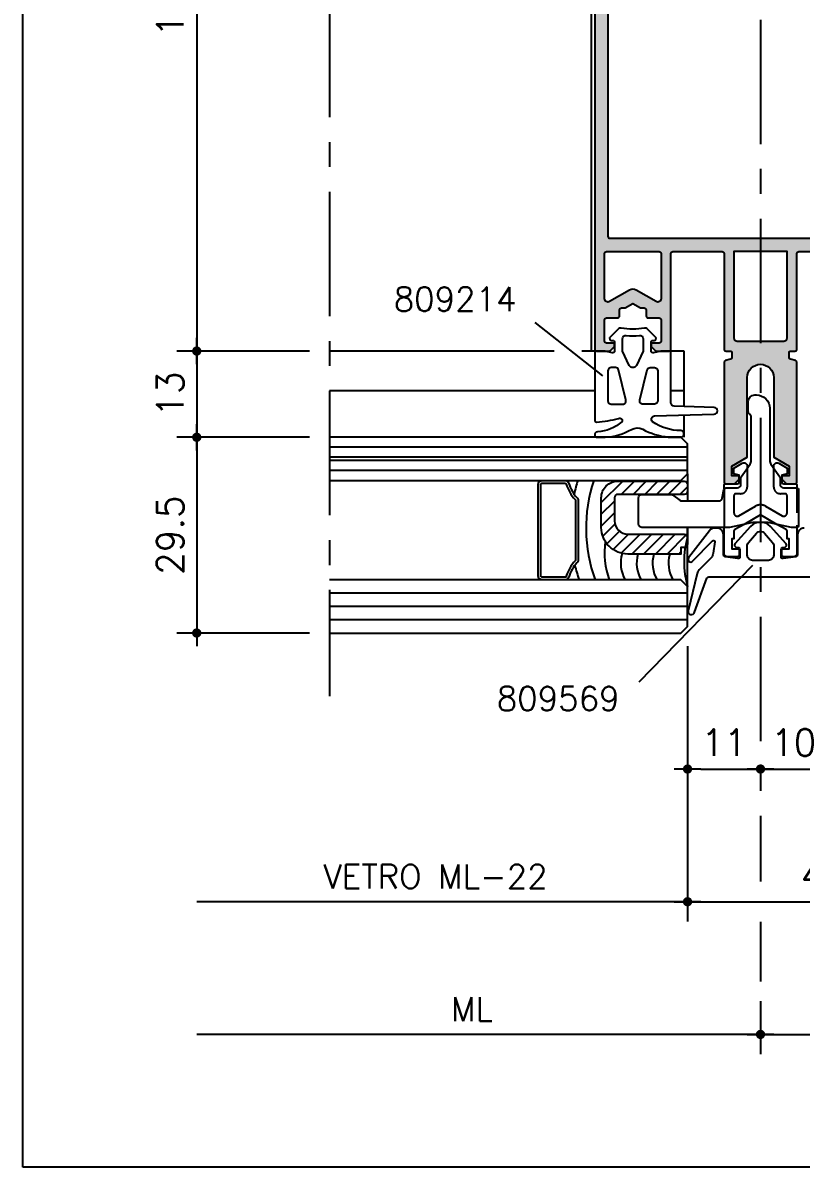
# Model space of a CAD drawing. Extents: x 0 to 1130, y -960 to 577.
# Drawn here: x 460 to 518.7, y -320 to -233.8 of the extents above; entities that cross this region are included whole.
import ezdxf

# ---------------------------------------------------------------- set-up
doc = ezdxf.new("R2010")
doc.units = 0
doc.header["$LTSCALE"] = 7.5
doc.header["$MEASUREMENT"] = 0
doc.linetypes.add('CENTER', pattern=[2, 1.25, -0.25, 0.25, -0.25])
doc.linetypes.add('HIDDEN', pattern=[0.375, 0.25, -0.125])
doc.layers.get('0').update_dxf_attribs({"linetype": 'CONTINUOUS'})
doc.layers.get('DEFPOINTS').update_dxf_attribs({"linetype": 'CONTINUOUS'})
for name, color, linetype in [('ACCESSORI', 200, 'CONTINUOUS'), ('ASSI', 1, 'CENTER'), ('FILL', 8, 'CONTINUOUS'), ('FINE', 7, 'CONTINUOUS'), ('GOMMA', 3, 'CONTINUOUS'), ('GROSSA', 4, 'CONTINUOUS'), ('MARCHIO', 7, 'CONTINUOUS'), ('NASC', 7, 'HIDDEN'), ('QUOTE', 254, 'CONTINUOUS'), ('TESTO', 2, 'CONTINUOUS'), ('TRATTEGGI', 140, 'CONTINUOUS'), ('VETRO', 6, 'CONTINUOUS')]:
    doc.layers.add(name, color=color, linetype=linetype)
doc.styles.get("Standard").update_dxf_attribs({"font": 'romans.shx'})
doc.dimstyles.new('SCALA_1-2$0', dxfattribs={"dimtxt": 2, "dimasz": 1, "dimexe": 1.5, "dimexo": 1.5, "dimgap": 1, "dimtad": 3, "dimlfac": 2, "dimdsep": 46, "dimtxsty": 'Standard', "dimblk1": 'PUNTO', "dimblk2": 'PUNTO', "dimsah": 1, "dimcen": 0, "dimclrt": 2, "dimaunit": 1, "dimadec": 0, "dimazin": 0, "dimtfac": 0.7, "dimtmove": 0, "dimatfit": 3, "dimldrblk": 'PUNTO', "dimfxl": 1, "dimtolj": 2, "dimarcsym": 0})

# ---------------------------------------------------------------- blocks, each defined once
blk = doc.blocks.new('PUNTO')
blk.add_line((-1, 0), (1, 0))
at = {"const_width": 0.35}
blk.add_lwpolyline([(-0.175, 0, 1), (0.175, 0, 1)], format="xyb", close=True, dxfattribs=at)
blk = doc.blocks.new('*D142')
at = {"layer": 'DEFPOINTS', "color": 0, "transparency": 16777216}
for p in [(510.108, -279.25), (515.608, -290), (515.608, -290)]:
    blk.add_point(p, dxfattribs=at)
at = {"layer": 'QUOTE', "color": 0, "lineweight": -2, "transparency": 16777216}
for p, q in [((510.108, -280.75), (510.108, -291.5)), ((511.108, -290), (514.608, -290))]:
    blk.add_line(p, q, dxfattribs=at)
at = {"layer": 'QUOTE', "color": 0, "lineweight": -2, "transparency": 16777216, "rotation": 180}
blk.add_blockref('PUNTO', (510.108, -290), dxfattribs=at)
at = {"layer": 'QUOTE', "color": 0, "lineweight": -2, "transparency": 16777216}
blk.add_blockref('PUNTO', (515.608, -290), dxfattribs=at)
at = {"layer": 'QUOTE', "color": 2, "transparency": 16777216, "insert": (512.858, -288), "char_height": 2, "attachment_point": 5}
blk.add_mtext('\\A2;11', dxfattribs=at)
blk = doc.blocks.new('*D143')
at = {"layer": 'DEFPOINTS', "color": 0, "transparency": 16777216}
for p in [(510.108, -279.25), (473.108, -281), (473.108, -300)]:
    blk.add_point(p, dxfattribs=at)
at = {"layer": 'QUOTE', "color": 0, "lineweight": -2, "transparency": 16777216}
for p, q in [((510.108, -280.75), (510.108, -301.5)), ((509.108, -300), (473.108, -300))]:
    blk.add_line(p, q, dxfattribs=at)
blk.add_blockref('PUNTO', (510.108, -300), dxfattribs=at)
at = {"layer": 'QUOTE', "color": 2, "transparency": 16777216, "insert": (491.108, -298.1), "char_height": 1.8, "attachment_point": 5}
blk.add_mtext('\\A2;VETRO ML-22', dxfattribs=at)
blk = doc.blocks.new('_None')
blk = doc.blocks.new('*D144')
at = {"layer": 'DEFPOINTS', "color": 0, "transparency": 16777216}
for p in [(473.108, -281), (515.608, -306.004), (473.108, -310)]:
    blk.add_point(p, dxfattribs=at)
at = {"layer": 'QUOTE', "color": 0, "lineweight": -2, "transparency": 16777216}
for p, q in [((515.608, -307.504), (515.608, -311.5)), ((514.608, -310), (473.108, -310))]:
    blk.add_line(p, q, dxfattribs=at)
blk.add_blockref('PUNTO', (515.608, -310), dxfattribs=at)
at = {"layer": 'QUOTE', "color": 2, "transparency": 16777216, "insert": (493.858, -308.1), "char_height": 1.8, "attachment_point": 5}
blk.add_mtext('\\A2;ML', dxfattribs=at)
blk = doc.blocks.new('*D145')
at = {"layer": 'DEFPOINTS', "color": 0, "transparency": 16777216}
for p in [(483.108, -206), (473.108, -258.5), (483.108, -258.5)]:
    blk.add_point(p, dxfattribs=at)
at = {"layer": 'QUOTE', "color": 0, "lineweight": -2, "transparency": 16777216}
for p, q in [((481.608, -206), (471.608, -206)), ((473.108, -207), (473.108, -257.5)), ((481.608, -258.5), (471.608, -258.5))]:
    blk.add_line(p, q, dxfattribs=at)
for p, rotation in [((473.108, -206), 90), ((473.108, -258.5), 270)]:
    blk.add_blockref('PUNTO', p, dxfattribs=dict(at, rotation=rotation))
at = {"layer": 'QUOTE', "color": 2, "transparency": 16777216, "insert": (471.108, -232.25), "char_height": 2, "attachment_point": 5, "rotation": 90}
blk.add_mtext('\\A2;105', dxfattribs=at)
blk = doc.blocks.new('*D146')
at = {"layer": 'DEFPOINTS', "color": 0, "transparency": 16777216}
for p in [(483.108, -258.5), (473.108, -265), (483.108, -265)]:
    blk.add_point(p, dxfattribs=at)
at = {"layer": 'QUOTE', "color": 0, "lineweight": -2, "transparency": 16777216}
for p, q in [((481.608, -258.5), (471.608, -258.5)), ((473.108, -259.5), (473.108, -264)), ((481.608, -265), (471.608, -265))]:
    blk.add_line(p, q, dxfattribs=at)
for p, rotation in [((473.108, -258.5), 90), ((473.108, -265), 270)]:
    blk.add_blockref('PUNTO', p, dxfattribs=dict(at, rotation=rotation))
at = {"layer": 'QUOTE', "color": 2, "transparency": 16777216, "insert": (471.108, -261.75), "char_height": 2, "attachment_point": 5, "rotation": 90}
blk.add_mtext('\\A2;13', dxfattribs=at)
blk = doc.blocks.new('*D147')
at = {"layer": 'DEFPOINTS', "color": 0, "transparency": 16777216}
for p in [(483.108, -265), (473.108, -279.75), (483.108, -279.75)]:
    blk.add_point(p, dxfattribs=at)
at = {"layer": 'QUOTE', "color": 0, "lineweight": -2, "transparency": 16777216}
for p, q in [((481.608, -265), (471.608, -265)), ((473.108, -266), (473.108, -278.75)), ((481.608, -279.75), (471.608, -279.75))]:
    blk.add_line(p, q, dxfattribs=at)
for p, rotation in [((473.108, -265), 90), ((473.108, -279.75), 270)]:
    blk.add_blockref('PUNTO', p, dxfattribs=dict(at, rotation=rotation))
at = {"layer": 'QUOTE', "color": 2, "transparency": 16777216, "insert": (471.108, -272.375), "char_height": 2, "attachment_point": 5, "rotation": 90}
blk.add_mtext('\\A2;29.5', dxfattribs=at)
blk = doc.blocks.new('*D111')
at = {"layer": 'DEFPOINTS', "color": 0, "transparency": 16777216}
for p in [(530.6, -279.6), (510.108, -280.305), (530.6, -300)]:
    blk.add_point(p, dxfattribs=at)
at = {"layer": 'QUOTE', "color": 0, "lineweight": -2, "transparency": 16777216}
for p, q in [((530.6, -281.1), (530.6, -301.5)), ((510.108, -281.805), (510.108, -301.5)), ((511.108, -300), (529.6, -300))]:
    blk.add_line(p, q, dxfattribs=at)
at = {"layer": 'QUOTE', "color": 0, "lineweight": -2, "transparency": 16777216, "rotation": 180}
blk.add_blockref('PUNTO', (510.108, -300), dxfattribs=at)
at = {"layer": 'QUOTE', "color": 0, "lineweight": -2, "transparency": 16777216}
blk.add_blockref('PUNTO', (530.6, -300), dxfattribs=at)
at = {"layer": 'QUOTE', "color": 2, "transparency": 16777216, "insert": (520.354, -298), "char_height": 2, "attachment_point": 5}
blk.add_mtext('\\A2;41', dxfattribs=at)
blk = doc.blocks.new('*D112')
at = {"layer": 'DEFPOINTS', "color": 0, "transparency": 16777216}
for p in [(520.608, -279.75), (515.608, -290), (520.608, -290)]:
    blk.add_point(p, dxfattribs=at)
at = {"layer": 'QUOTE', "color": 0, "lineweight": -2, "transparency": 16777216}
for p, q in [((520.608, -281.25), (520.608, -291.5)), ((516.608, -290), (519.608, -290))]:
    blk.add_line(p, q, dxfattribs=at)
at = {"layer": 'QUOTE', "color": 0, "lineweight": -2, "transparency": 16777216, "rotation": 180}
blk.add_blockref('PUNTO', (515.608, -290), dxfattribs=at)
at = {"layer": 'QUOTE', "color": 0, "lineweight": -2, "transparency": 16777216}
blk.add_blockref('PUNTO', (520.608, -290), dxfattribs=at)
at = {"layer": 'QUOTE', "color": 2, "transparency": 16777216, "insert": (518.108, -288), "char_height": 2, "attachment_point": 5}
blk.add_mtext('\\A2;10', dxfattribs=at)
blk = doc.blocks.new('*D123')
at = {"layer": 'DEFPOINTS', "color": 0, "transparency": 16777216}
for p in [(624.102, -282.25), (515.608, -306.004), (624.102, -310)]:
    blk.add_point(p, dxfattribs=at)
at = {"layer": 'QUOTE', "color": 0, "lineweight": -2, "transparency": 16777216}
for p, q in [((515.608, -307.504), (515.608, -311.5)), ((516.608, -310), (624.102, -310))]:
    blk.add_line(p, q, dxfattribs=at)
at = {"layer": 'QUOTE', "color": 0, "lineweight": -2, "transparency": 16777216, "rotation": 180}
blk.add_blockref('PUNTO', (515.608, -310), dxfattribs=at)
at = {"layer": 'QUOTE', "color": 2, "transparency": 16777216, "insert": (572.609, -308.1), "char_height": 1.8, "attachment_point": 5}
blk.add_mtext('\\A2;ML', dxfattribs=at)

msp = doc.modelspace()

# ---------------------------------------------------------------- hatches: boundary and pattern name
at = {"layer": 'FILL'}
h = msp.add_hatch(color=256, dxfattribs=at)
edge = h.paths.add_edge_path(flags=16)
edge.add_arc((504.258, -207.95), 0.15, 90, 180)
edge.add_line((504.108, -207.95), (504.108, -249.85))
edge.add_arc((504.258, -249.85), 0.15, 180, 270)
edge.add_line((504.258, -250), (526.958, -250))
edge.add_arc((526.958, -249.85), 0.15, 270, 360)
edge.add_line((527.108, -249.85), (527.108, -207.95))
edge.add_arc((526.958, -207.95), 0.15, 360, 450)
edge.add_line((526.958, -207.8), (504.258, -207.8))
edge = h.paths.add_edge_path()
edge.add_line((507.958, -257.9), (507.508, -257.9))
edge.add_arc((507.508, -258.05), 0.15, 90, 180)
edge.add_line((507.358, -258.05), (507.358, -258.0879))
edge.add_arc((507.508, -258.0879), 0.15, 180, 225)
edge.add_line((507.4019, -258.1939), (507.664, -258.4561))
edge.add_arc((507.7701, -258.35), 0.15, 225, 270)
edge.add_line((507.7701, -258.5), (508.708, -258.5))
edge.add_arc((508.708, -258.35), 0.15, 270, 360)
edge.add_line((508.858, -258.35), (508.858, -251.15))
edge.add_arc((509.008, -251.15), 0.15, 90, 180, ccw=False)
edge.add_line((509.008, -251), (512.708, -251))
edge.add_arc((512.708, -251.15), 0.15, 0, 90, ccw=False)
edge.add_line((512.858, -251.15), (512.858, -258.35))
edge.add_arc((513.008, -258.35), 0.15, 180, 270)
edge.add_line((513.008, -258.5), (513.308, -258.5))
edge.add_arc((513.308, -258.65), 0.15, 0, 90, ccw=False)
edge.add_line((513.458, -258.65), (513.458, -258.9741))
edge.add_arc((513.308, -258.9741), 0.15, -75, 0, ccw=False)
edge.add_line((513.3468, -259.119), (512.9692, -259.2202))
edge.add_arc((513.008, -259.3651), 0.15, 105, 180)
edge.add_line((512.858, -259.3651), (512.858, -268.35))
edge.add_arc((513.008, -268.35), 0.15, 180, 270)
edge.add_line((513.008, -268.5), (513.658, -268.5))
edge.add_line((513.658, -268.5), (514.008, -268.15))
edge.add_line((514.008, -268.15), (514.008, -267.9))
edge.add_line((514.008, -267.9), (513.458, -267.9))
edge.add_line((513.458, -267.9), (513.458, -267.164))
edge.add_line((513.458, -267.164), (514.608, -266.5))
edge.add_line((514.608, -266.5), (514.608, -260.5))
edge.add_arc((515.608, -260.5), 1, 0, 180, ccw=False)
edge.add_line((516.608, -260.5), (516.608, -266.5))
edge.add_line((516.608, -266.5), (517.758, -267.164))
edge.add_line((517.758, -267.164), (517.758, -267.9))
edge.add_line((517.758, -267.9), (517.208, -267.9))
edge.add_line((517.208, -267.9), (517.208, -268.15))
edge.add_line((517.208, -268.15), (517.558, -268.5))
edge.add_line((517.558, -268.5), (518.208, -268.5))
edge.add_arc((518.208, -268.35), 0.15, 270, 360)
edge.add_line((518.358, -268.35), (518.358, -259.3651))
edge.add_arc((518.208, -259.3651), 0.15, 0, 75)
edge.add_line((518.2468, -259.2202), (517.8692, -259.119))
edge.add_arc((517.908, -258.9741), 0.15, 180, 255, ccw=False)
edge.add_line((517.758, -258.9741), (517.758, -258.9))
edge.add_line((517.758, -258.9), (517.758, -258.65))
edge.add_arc((517.908, -258.65), 0.15, 90, 180, ccw=False)
edge.add_line((517.908, -258.5), (518.208, -258.5))
edge.add_arc((518.208, -258.35), 0.15, 270, 360)
edge.add_line((518.358, -258.35), (518.358, -251.15))
edge.add_arc((518.508, -251.15), 0.15, 90, 180, ccw=False)
edge.add_line((518.508, -251), (522.208, -251))
edge.add_arc((522.208, -251.15), 0.15, 0, 90, ccw=False)
edge.add_line((522.358, -251.15), (522.358, -258.35))
edge.add_arc((522.508, -258.35), 0.15, 180, 270)
edge.add_line((522.508, -258.5), (523.4458, -258.5))
edge.add_arc((523.4458, -258.35), 0.15, 270, 315)
edge.add_line((523.5519, -258.4561), (523.814, -258.1939))
edge.add_arc((523.708, -258.0879), 0.15, 315, 360)
edge.add_line((523.858, -258.0879), (523.858, -258.05))
edge.add_arc((523.708, -258.05), 0.15, 0, 90)
edge.add_line((523.708, -257.9), (523.258, -257.9))
edge.add_arc((523.258, -257.75), 0.15, 180, 270, ccw=False)
edge.add_line((523.108, -257.75), (523.108, -256.15))
edge.add_arc((523.258, -256.15), 0.15, 90, 180, ccw=False)
edge.add_line((523.258, -256), (524.083, -256))
edge.add_arc((524.083, -255.85), 0.15, 270, 360)
edge.add_line((524.233, -255.85), (524.233, -255.4))
edge.add_arc((524.383, -255.4), 0.15, 90, 180, ccw=False)
edge.add_line((524.383, -255.25), (524.666, -255.25))
edge.add_line((524.666, -255.25), (525.233, -254.9227))
edge.add_line((525.233, -254.9227), (525.8, -255.25))
edge.add_line((525.8, -255.25), (526.083, -255.25))
edge.add_arc((526.083, -255.4), 0.15, 0, 90, ccw=False)
edge.add_line((526.233, -255.4), (526.233, -255.85))
edge.add_arc((526.383, -255.85), 0.15, 180, 270)
edge.add_line((526.383, -256), (527.208, -256))
edge.add_arc((527.208, -256.15), 0.15, 0, 90, ccw=False)
edge.add_line((527.358, -256.15), (527.358, -257.75))
edge.add_arc((527.208, -257.75), 0.15, 270, 360, ccw=False)
edge.add_line((527.208, -257.9), (526.758, -257.9))
edge.add_arc((526.758, -258.05), 0.15, 90, 180)
edge.add_line((526.608, -258.05), (526.608, -258.0879))
edge.add_arc((526.758, -258.0879), 0.15, 180, 225)
edge.add_line((526.6519, -258.1939), (526.914, -258.4561))
edge.add_arc((527.0201, -258.35), 0.15, 225, 270)
edge.add_line((527.0201, -258.5), (527.958, -258.5))
edge.add_arc((527.958, -258.35), 0.15, 270, 360)
edge.add_line((528.108, -258.35), (528.108, -206.5))
edge.add_arc((527.608, -206.5), 0.5, 0, 90)
edge.add_line((527.608, -206), (503.608, -206))
edge.add_arc((503.608, -206.5), 0.5, 90, 180)
edge.add_line((503.108, -206.5), (503.108, -258.35))
edge.add_arc((503.258, -258.35), 0.15, 180, 270)
edge.add_line((503.258, -258.5), (504.1958, -258.5))
edge.add_arc((504.1958, -258.35), 0.15, 270, 315)
edge.add_line((504.3019, -258.4561), (504.564, -258.1939))
edge.add_arc((504.458, -258.0879), 0.15, 315, 360)
edge.add_line((504.608, -258.0879), (504.608, -258.05))
edge.add_arc((504.458, -258.05), 0.15, 0, 90)
edge.add_line((504.458, -257.9), (504.008, -257.9))
edge.add_arc((504.008, -257.75), 0.15, 180, 270, ccw=False)
edge.add_line((503.858, -257.75), (503.858, -256.15))
edge.add_arc((504.008, -256.15), 0.15, 90, 180, ccw=False)
edge.add_line((504.008, -256), (504.833, -256))
edge.add_arc((504.833, -255.85), 0.15, 270, 360)
edge.add_line((504.983, -255.85), (504.983, -255.4))
edge.add_arc((505.133, -255.4), 0.15, 90, 180, ccw=False)
edge.add_line((505.133, -255.25), (505.416, -255.25))
edge.add_line((505.416, -255.25), (505.983, -254.9227))
edge.add_line((505.983, -254.9227), (506.55, -255.25))
edge.add_line((506.55, -255.25), (506.833, -255.25))
edge.add_arc((506.833, -255.4), 0.15, 0, 90, ccw=False)
edge.add_line((506.983, -255.4), (506.983, -255.85))
edge.add_arc((507.133, -255.85), 0.15, 180, 270)
edge.add_line((507.133, -256), (507.958, -256))
edge.add_arc((507.958, -256.15), 0.15, 0, 90, ccw=False)
edge.add_line((508.108, -256.15), (508.108, -257.75))
edge.add_arc((507.958, -257.75), 0.15, -90, 0, ccw=False)
edge = h.paths.add_edge_path(flags=16)
edge.add_line((503.858, -254.5618), (503.858, -251.15))
edge.add_arc((504.008, -251.15), 0.15, 90, 180, ccw=False)
edge.add_line((504.008, -251), (507.958, -251))
edge.add_arc((507.958, -251.15), 0.15, 0, 90, ccw=False)
edge.add_line((508.108, -251.15), (508.108, -254.5618))
edge.add_arc((507.858, -254.5618), 0.25, -120, 0, ccw=False)
edge.add_line((507.733, -254.7783), (506.233, -253.9123))
edge.add_arc((505.983, -254.3453), 0.5, 60, 120)
edge.add_line((505.733, -253.9123), (504.233, -254.7783))
edge.add_arc((504.108, -254.5618), 0.25, 180, 300, ccw=False)
edge = h.paths.add_edge_path(flags=16)
edge.add_line((517.608, -257.5), (517.608, -251))
edge.add_line((517.608, -251), (513.608, -251))
edge.add_line((513.608, -251), (513.608, -257.5))
edge.add_arc((513.858, -257.5), 0.25, 180, 270)
edge.add_line((513.858, -257.75), (517.358, -257.75))
edge.add_arc((517.358, -257.5), 0.25, 270, 360)
edge = h.paths.add_edge_path(flags=16)
edge.add_arc((525.233, -254.3453), 0.5, 60, 120, ccw=False)
edge.add_line((525.483, -253.9123), (526.983, -254.7783))
edge.add_arc((527.108, -254.5618), 0.25, 240, 360)
edge.add_line((527.358, -254.5618), (527.358, -251.15))
edge.add_arc((527.208, -251.15), 0.15, 0, 90)
edge.add_line((527.208, -251), (523.258, -251))
edge.add_arc((523.258, -251.15), 0.15, 90, 180)
edge.add_line((523.108, -251.15), (523.108, -254.5618))
edge.add_arc((523.358, -254.5618), 0.25, 180, 300)
edge.add_line((523.483, -254.7783), (524.983, -253.9123))
at = {"layer": 'TRATTEGGI'}
h = msp.add_hatch(dxfattribs=at)
h.set_pattern_fill('ANSI31', color=256, scale=5, style=0)
h.set_pattern_definition([(45, (459.70005, -455.25), (-0.4419417, 0.4419417), [])])
h.paths.add_polyline_path([(505.608, -272.3, -0.4142136), (504.608, -271.3), (504.608, -269.55, -0.4142136), (504.858, -269.3), (509.858, -269.3, 0.4142136), (510.108, -269.05), (510.108, -268.55, 0.4142136), (509.858, -268.3), (504.858, -268.3, 0.4142136), (503.608, -269.55), (503.608, -271.8, 0.4142136), (505.608, -273.8), (509.608, -273.8), (509.608, -273.3), (509.858, -273.3, 0.4142136), (510.108, -273.05), (510.108, -272.55, 0.4142136), (509.858, -272.3)])

# ---------------------------------------------------------------- linework, layer by layer
at = {"layer": 'ACCESSORI'}
msp.add_lwpolyline([(506.423, -269.55, -0.4142136), (506.673, -269.3), (508.856, -269.3, -0.1316525), (508.981, -269.3335), (509.548, -269.7665, 0.1316525), (509.673, -269.8), (512.4741, -269.8, 0.3639702), (512.7203, -269.5934), (512.8361, -268.9365, -0.3639702), (512.9838, -268.8125), (513.883, -268.8125, 0.4142136), (514.133, -268.5625), (514.133, -268.0519, -0.1539147), (514.1556, -267.9802), (514.8209, -267.03, 0.1539147), (514.9113, -266.7432), (514.9113, -263.4823, 0.2544046), (514.7972, -263.2724, -0.2544046), (514.683, -263.0625), (514.683, -262.3125, -0.4142136), (515.183, -261.8125), (515.3046, -261.8125, -0.4142136), (516.3046, -262.8125), (516.3046, -266.7432, 0.1539147), (516.395, -267.03), (517.0604, -267.9802, -0.1539147), (517.083, -268.0519), (517.083, -268.5625, 0.4142136), (517.333, -268.8125), (518.333, -268.8125, -0.4142136), (518.483, -268.9625), (518.483, -271.65, -0.4142136), (518.333, -271.8), (517.9462, -271.8), (516.1848, -271.4158), (515.0312, -271.4158), (513.2698, -271.8), (506.673, -271.8, -0.4142136), (506.423, -271.55)], format="xyb", close=True, dxfattribs=at)
msp.add_lwpolyline([(510.108, -271.8), (510.108, -273.05, -0.4142136), (509.858, -273.3), (509.608, -273.3), (509.608, -273.8), (505.608, -273.8, -0.4142136), (503.608, -271.8), (503.608, -269.55, -0.4142136), (504.858, -268.3), (509.858, -268.3, -0.4142136), (510.108, -268.55), (510.108, -269.05, -0.4142136), (509.858, -269.3), (504.858, -269.3, 0.4142136), (504.608, -269.55), (504.608, -271.3, 0.4142136), (505.608, -272.3), (509.858, -272.3, -0.4142136), (510.108, -272.55)], format="xyb", dxfattribs=at)
at = {"layer": 'ASSI'}
for p, q in [((483.108, -201.5), (483.108, -284.5066)), ((515.608, -203.5272), (515.608, -298.4663)), ((515.608, -301.5061), (515.608, -306.0043))]:
    msp.add_line(p, q, dxfattribs=at)
at = {"layer": 'FINE'}
for p, q in [((509.858, -258.5), (508.7083, -258.5)), ((509.8583, -262.6807), (509.8583, -258.5)), ((503.1083, -261.5), (483.108, -261.5)), ((509.858, -261.5), (508.8583, -261.5)), ((510.108, -267.75), (510.108, -269.8)), ((512.858, -268.8809), (512.858, -271.8)), ((510.108, -276.25), (510.108, -271.8))]:
    msp.add_line(p, q, dxfattribs=at)
for points in [[(503.1086, -258.5), (502.8583, -258.5), (502.858, -206.5), (483.108, -206.5)], [(509.8583, -264.9847), (509.8583, -263.3195)]]:
    msp.add_lwpolyline(points, dxfattribs=at)
for centre, radius, start, end in [((513.4744, -271.9773), 12.2174, 162.236862, 167.278309), ((513.9191, -271.8573), 11.462, 161.656033, 199.85341), ((509.7504, -273.7023), 5.9086, 171.678282, 200.277293), ((516.6945, -274.375), 6.8482, 164.109773, 195.890227), ((507.6633, -274.4673), 2.5946, 163.981975, 209.628434), ((508.812, -274.481), 2.5432, 164.468183, 209.931356), ((510.012, -274.481), 2.5432, 164.468183, 209.931356), ((511.212, -274.481), 2.5432, 164.468183, 209.931356), ((513.4744, -271.7273), 12.2174, 193.810264, 199.223894)]:
    msp.add_arc(centre, radius, start, end, dxfattribs=at)
at = {"layer": 'GOMMA'}
for points in [[(507.0858, -256.8391, 0.2454199), (506.8649, -256.7697, -0.0888604), (505.1017, -256.7697, 0.2454199), (504.8808, -256.8391), (504.2766, -257.4432, 0.6370703), (504.3696, -257.6987), (504.517, -257.7116, -0.3888787), (504.6083, -257.8112), (504.6083, -258.5, -0.4931454), (504.4195, -258.6449), (503.8978, -258.5051, 0.0655435), (503.859, -258.5), (503.2583, -258.5, 0.4142136), (503.1083, -258.65), (503.1083, -263.6976, 0.4142136), (503.2583, -263.8476, 0.0531271), (504.9129, -263.5738, -0.7904883), (505.1506, -263.8332, -0.1649688), (503.3083, -264.6, 1), (503.3083, -265), (503.6295, -265, 0.1194671), (505.6526, -264.5173), (505.8811, -264.4077, -0.2218381), (506.7263, -264.3784), (506.9374, -264.5032, 0.1001934), (508.8904, -265), (509.5896, -265, 1), (509.5896, -264.5, -0.1490676), (507.4658, -263.8238, -0.6756559), (507.6256, -263.3883), (512.116, -263.2499, 0.9697392), (512.116, -262.7501), (509.1006, -262.6574, -0.4052433), (508.8583, -262.4076), (508.8583, -258.65, 0.4142136), (508.7083, -258.5), (508.0879, -258.5), (507.5471, -258.6449, -0.4931454), (507.3583, -258.5), (507.3583, -257.8112, -0.3888787), (507.4496, -257.7116), (507.597, -257.6987, 0.6370703), (507.6899, -257.4432)], [(505.4809, -257.3253, 0.0453369), (506.4857, -257.3253, -0.4410091), (506.7583, -257.5743), (506.7583, -258.5), (506.2552, -259.5789, -0.6370703), (505.7114, -259.5789), (505.2083, -258.5), (505.2083, -257.5743, -0.4410091)], [(504.6762, -259.75), (504.3583, -259.75, 0.4142136), (504.1083, -260), (504.1083, -262.25, 0.4142136), (504.3583, -262.5), (505.2176, -262.5, 0.5050829), (505.4564, -262.1761), (504.915, -259.9261, 0.3288305)], [(507.2904, -259.75), (507.6083, -259.75, -0.4142136), (507.8583, -260), (507.8583, -262.25, -0.4142136), (507.6083, -262.5), (506.749, -262.5, -0.5050829), (506.5102, -262.1761), (507.0516, -259.9261, -0.3288305)], [(514.608, -273.8731), (514.608, -273.1939, -0.1771343), (514.7024, -272.9358), (515.3024, -272.2253, -0.4644029), (515.9136, -272.2253), (516.5136, -272.9358, -0.1771343), (516.608, -273.1939), (516.608, -273.8731, -0.4142136), (516.208, -274.2731), (515.008, -274.2731, -0.4142136)]]:
    msp.add_lwpolyline(points, format="xyb", close=True, dxfattribs=at)
for points in [[(512.858, -268.8809), (512.858, -268.65, -0.4142136), (513.008, -268.5), (513.858, -268.5, 0.4142136), (514.008, -268.35), (514.008, -267.85), (513.608, -267.7428), (513.608, -267.316), (514.233, -266.9552, -0.5773503), (514.608, -267.1717), (514.608, -267.3341)], [(516.608, -267.3341), (516.608, -267.1717, -0.5773503), (516.983, -266.9552), (517.608, -267.316), (517.608, -267.7428), (517.208, -267.85), (517.208, -268.35, 0.4142136), (517.358, -268.5), (518.208, -268.5, -0.4142136), (518.358, -268.65), (518.358, -268.8146)], [(518.908, -271.8402, 0.4142136), (518.408, -272.3402), (518.408, -273.8596, -0.3743465), (518.2786, -274.0081), (517.308, -274.143, -0.4142136), (517.158, -273.993), (517.158, -273.4483, -0.3394543), (517.2692, -273.3034), (517.4621, -273.2785, 0.5496377), (517.5378, -273.0368), (516.3502, -271.7213, 0.4444456), (514.8657, -271.7213), (513.6781, -273.0368, 0.5496377), (513.7539, -273.2785), (513.9468, -273.3034, -0.3394543), (514.058, -273.4483), (514.058, -273.993, -0.4142136), (513.908, -274.143), (512.9373, -274.0081, -0.3743465), (512.808, -273.8596), (512.808, -272.3402, 0.4142136), (512.308, -271.8402), (512.1748, -271.8402, 0.2419109), (511.7683, -272.0491), (510.1851, -274.0856, 0.9420878), (510.4911, -274.3421), (511.9838, -272.8, -0.6884326), (512.1583, -272.8667), (512.0359, -273.7287, -0.1989124), (511.8895, -274.0823), (510.9758, -274.9959, 0.1515525), (510.8378, -275.2581), (510.15, -278.0672, 0.9655649), (510.6378, -278.1756), (511.5718, -275.6252, -0.341676), (511.717, -275.5128), (519.499, -275.5128, -0.341676)], [(514.365, -271.5611), (513.683, -271.9549, 0.2679492), (513.608, -272.0848), (513.608, -272.65), (513.458, -272.65), (513.458, -273.4), (514.008, -273.4), (514.008, -273.85, -0.4142136), (513.858, -274), (513.108, -274, -0.4142136), (512.858, -273.75), (512.858, -271.8)], [(518.358, -271.7979), (518.358, -273.75, -0.4142136), (518.108, -274), (517.358, -274, -0.4142136), (517.208, -273.85), (517.208, -273.4), (517.758, -273.4), (517.758, -272.65), (517.608, -272.65), (517.608, -272.0848, 0.2679492), (517.533, -271.9549), (516.8509, -271.5611)]]:
    msp.add_lwpolyline(points, format="xyb", dxfattribs=at)
at = {"layer": 'GROSSA'}
msp.add_lwpolyline([(503.108, -206.5), (503.108, -258.35, 0.4142136), (503.258, -258.5), (504.1958, -258.5, 0.1989124), (504.3019, -258.4561), (504.564, -258.1939, 0.1989124), (504.608, -258.0879), (504.608, -258.05, 0.4142136), (504.458, -257.9), (504.008, -257.9, -0.4142136), (503.858, -257.75), (503.858, -256.15, -0.4142136), (504.008, -256), (504.833, -256, 0.4142136), (504.983, -255.85), (504.983, -255.4, -0.4142136), (505.133, -255.25), (505.416, -255.25), (505.983, -254.9227), (506.55, -255.25), (506.833, -255.25, -0.4142136), (506.983, -255.4), (506.983, -255.85, 0.4142136), (507.133, -256), (507.958, -256, -0.4142136), (508.108, -256.15), (508.108, -257.75, -0.4142136), (507.958, -257.9), (507.508, -257.9, 0.4142136), (507.358, -258.05), (507.358, -258.0879, 0.1989124), (507.4019, -258.1939), (507.664, -258.4561, 0.1989124), (507.7701, -258.5), (508.708, -258.5, 0.4142136), (508.858, -258.35), (508.858, -251.15, -0.4142136), (509.008, -251), (512.708, -251, -0.4142136), (512.858, -251.15), (512.858, -258.35, 0.4142136), (513.008, -258.5), (513.308, -258.5, -0.4142136), (513.458, -258.65), (513.458, -258.9741, -0.3394543), (513.3468, -259.119), (512.9692, -259.2202, 0.3394543), (512.858, -259.3651), (512.858, -268.35, 0.4142136), (513.008, -268.5), (513.658, -268.5), (514.008, -268.15), (514.008, -267.9), (513.458, -267.9), (513.458, -267.164), (514.608, -266.5), (514.608, -260.5, -1), (516.608, -260.5), (516.608, -266.5), (517.758, -267.164), (517.758, -267.9), (517.208, -267.9), (517.208, -268.15), (517.558, -268.5), (518.208, -268.5, 0.4142136), (518.358, -268.35), (518.358, -259.3651, 0.3394543), (518.2468, -259.2202), (517.8692, -259.119, -0.3394543), (517.758, -258.9741), (517.758, -258.9), (517.758, -258.65, -0.4142136), (517.908, -258.5), (518.208, -258.5, 0.4142136), (518.358, -258.35), (518.358, -251.15, -0.4142136), (518.508, -251), (522.208, -251, -0.4142136)], format="xyb", dxfattribs=at)
msp.add_lwpolyline([(503.108, -206.5), (503.108, -258.35, 0.4142136), (503.258, -258.5), (504.1958, -258.5, 0.1989124), (504.3019, -258.4561), (504.564, -258.1939, 0.1989124), (504.608, -258.0879), (504.608, -258.05, 0.4142136), (504.458, -257.9), (504.008, -257.9, -0.4142136), (503.858, -257.75), (503.858, -256.15, -0.4142136), (504.008, -256), (504.833, -256, 0.4142136), (504.983, -255.85), (504.983, -255.4, -0.4142136), (505.133, -255.25), (505.416, -255.25), (505.983, -254.9227), (506.55, -255.25), (506.833, -255.25, -0.4142136), (506.983, -255.4), (506.983, -255.85, 0.4142136), (507.133, -256), (507.958, -256, -0.4142136), (508.108, -256.15), (508.108, -257.75, -0.4142136), (507.958, -257.9), (507.508, -257.9, 0.4142136), (507.358, -258.05), (507.358, -258.0879, 0.1989124), (507.4019, -258.1939), (507.664, -258.4561, 0.1989124), (507.7701, -258.5), (508.708, -258.5, 0.4142136), (508.858, -258.35), (508.858, -251.15, -0.4142136), (509.008, -251), (512.708, -251, -0.4142136), (512.858, -251.15), (512.858, -258.35, 0.4142136), (513.008, -258.5), (513.308, -258.5, -0.4142136), (513.458, -258.65), (513.458, -258.9741, -0.3394543), (513.3468, -259.119), (512.9692, -259.2202, 0.3394543), (512.858, -259.3651), (512.858, -268.35, 0.4142136), (513.008, -268.5), (513.658, -268.5), (514.008, -268.15), (514.008, -267.9), (513.458, -267.9), (513.458, -267.164), (514.608, -266.5), (514.608, -260.5, -1), (516.608, -260.5), (516.608, -266.5), (517.758, -267.164), (517.758, -267.9), (517.208, -267.9), (517.208, -268.15), (517.558, -268.5), (518.208, -268.5, 0.4142136), (518.358, -268.35), (518.358, -259.3651, 0.3394543), (518.2468, -259.2202), (517.8692, -259.119, -0.3394543), (517.758, -258.9741), (517.758, -258.9), (517.758, -258.65, -0.4142136), (517.908, -258.5), (518.208, -258.5, 0.4142136), (518.358, -258.35), (518.358, -251.15, -0.4142136), (518.508, -251), (522.208, -251, -0.4142136)], format="xyb", dxfattribs=at)
for points in [[(504.258, -207.8, 0.4142136), (504.108, -207.95), (504.108, -249.85, 0.4142136), (504.258, -250), (526.958, -250, 0.4142136), (527.108, -249.85), (527.108, -207.95, 0.4142136), (526.958, -207.8)], [(503.858, -254.5618), (503.858, -251.15, -0.4142136), (504.008, -251), (507.958, -251, -0.4142136), (508.108, -251.15), (508.108, -254.5618, -0.5773503), (507.733, -254.7783), (506.233, -253.9123, 0.2679492), (505.733, -253.9123), (504.233, -254.7783, -0.5773503)], [(517.608, -257.5), (517.608, -251), (513.608, -251), (513.608, -257.5, 0.4142136), (513.858, -257.75), (517.358, -257.75, 0.4142136)]]:
    msp.add_lwpolyline(points, format="xyb", close=True, dxfattribs=at)
at = {"layer": 'MARCHIO'}
msp.add_lwpolyline([(460, -320), (460, -23), (670, -23), (670, -320)], close=True, dxfattribs=at)
at = {"layer": 'NASC', "linetype": 'HIDDEN'}
msp.add_lwpolyline([(514.608, -267.3341), (514.608, -268.75, -0.4142136), (514.108, -269.25), (513.758, -269.25, 0.4142136), (513.608, -269.4), (513.608, -270.6992, 0.5773503), (513.983, -270.9157), (515.233, -270.194, -0.2679492), (515.983, -270.194), (517.233, -270.9157, 0.5773503), (517.608, -270.6992), (517.608, -269.4, 0.4142136), (517.458, -269.25), (517.108, -269.25, -0.4142136), (516.608, -268.75), (516.608, -267.3341)], format="xyb", dxfattribs=at)
for points in [[(518.358, -268.8146), (518.358, -271.7979)], [(516.8509, -271.5611), (515.608, -270.8435), (514.365, -271.5611)]]:
    msp.add_lwpolyline(points, dxfattribs=at)
at = {"layer": 'QUOTE'}
for p, q in [((498.5851, -256.3406), (503.6852, -260.3586)), ((500.0644, -258.5), (483.108, -258.5)), ((503.2583, -258.5), (502.1463, -258.5)), ((515.0133, -274.6686), (506.4262, -283.4468))]:
    msp.add_line(p, q, dxfattribs=at)
at = {"layer": 'TRATTEGGI'}
for p, q in [((510.108, -265.75), (483.108, -265.75)), ((510.108, -266.5), (483.108, -266.5)), ((510.108, -266.75), (483.108, -266.75)), ((510.108, -267.5), (483.108, -267.5)), ((510.108, -276.75), (483.108, -276.75)), ((510.108, -277.75), (483.108, -277.75)), ((510.108, -278.75), (483.108, -278.75))]:
    msp.add_line(p, q, dxfattribs=at)
at = {"layer": 'VETRO'}
for points in [[(483.108, -268.25), (509.608, -268.25), (510.108, -267.75), (510.108, -265.5), (509.608, -265), (483.108, -265)], [(483.108, -279.75), (509.608, -279.75), (510.108, -279.25), (510.108, -276.25), (509.608, -275.75), (483.108, -275.75)]]:
    msp.add_lwpolyline(points, dxfattribs=at)
msp.add_lwpolyline([(501.858, -269.7507), (501.858, -274.2493, -0.1950294), (501.7733, -274.4582, 0.1255302), (501.1585, -275.5303, -0.3369082), (500.8694, -275.75), (499.158, -275.75, -0.4142136), (498.858, -275.45), (498.858, -268.55, -0.4142136), (499.158, -268.25), (500.8694, -268.25, -0.3369082), (501.1585, -268.4697, 0.1255302), (501.7733, -269.5418, -0.1950294)], format="xyb", close=True, dxfattribs=at)
at = {"layer": 'VETRO', "color": 7}
msp.add_lwpolyline([(501.658, -269.7507), (501.658, -274.2493, -0.1950294), (501.6297, -274.319, 0.1255302), (500.9658, -275.4768, -0.3369082), (500.8694, -275.55), (499.158, -275.55, -0.4142136), (499.058, -275.45), (499.058, -268.55, -0.4142136), (499.158, -268.45), (500.8694, -268.45, -0.3369082), (500.9658, -268.5232, 0.1255302), (501.6297, -269.681, -0.1950294)], format="xyb", close=True, dxfattribs=at)

# ---------------------------------------------------------------- texts
at = {"layer": 'TESTO'}
for s, p in [('809214', (487.9567, -255.4828)), ('809569', (495.7268, -285.5916))]:
    msp.add_text(s, height=1.8, dxfattribs=at).set_placement(p)

# ---------------------------------------------------------------- dimensions: what is measured, and where the dimension line sits
at = {"layer": 'QUOTE'}
for base, p1, p2, picture, middle in [((473.108, -258.5), (483.108, -206), (483.108, -258.5), '*D145', (471.108, -232.25)), ((473.108, -265), (483.108, -258.5), (483.108, -265), '*D146', (471.108, -261.75)), ((473.108, -279.75), (483.108, -265), (483.108, -279.75), '*D147', (471.108, -272.375))]:
    dim = msp.add_linear_dim(base=base, p1=p1, p2=p2, angle=90, dimstyle='SCALA_1-2$0', dxfattribs=at)
    dim.commit()
    dim.dimension.update_dxf_attribs({"geometry": picture, "text_midpoint": middle})
for base, p1, text, override, picture, middle in [((473.108, -300), (510.108, -279.25), 'VETRO ML-22', {"dimtxt": 1.8, "dimblk2": 'None', "dimse2": 1, "dimsd2": 0}, '*D143', (491.108, -298.1)), ((473.108, -310), (515.608, -306.0043), 'ML', {"dimtxt": 1.8, "dimblk2": 'None', "dimse2": 1}, '*D144', (493.858, -308.1))]:
    dim = msp.add_linear_dim(base=base, p1=p1, p2=(473.108, -281), text=text, dimstyle='SCALA_1-2$0', override=override, dxfattribs=at)
    dim.commit()
    dim.dimension.update_dxf_attribs({"geometry": picture, "text_midpoint": middle})
dim = msp.add_linear_dim(base=(515.608, -290), p1=(510.108, -279.25), p2=(515.608, -290), dimstyle='SCALA_1-2$0', dxfattribs=at)
dim.commit()
dim.dimension.update_dxf_attribs({"geometry": '*D142', "text_midpoint": (512.858, -290), "dimtype": 160})
dim = msp.add_linear_dim(base=(530.6001, -300), p1=(510.108, -280.3048), p2=(530.6001, -279.6), dimstyle='SCALA_1-2$0', override={"dimdec": 1}, dxfattribs=at)
dim.commit()
dim.dimension.update_dxf_attribs({"geometry": '*D111', "text_midpoint": (520.354, -298)})
dim = msp.add_linear_dim(base=(520.608, -290), p1=(515.608, -290), p2=(520.608, -279.75), dimstyle='SCALA_1-2$0', dxfattribs=at)
dim.commit()
dim.dimension.update_dxf_attribs({"geometry": '*D112', "text_midpoint": (518.108, -288)})
dim = msp.add_linear_dim(base=(624.1023, -310), p1=(515.608, -306.0043), p2=(624.1023, -282.2497), text='ML', dimstyle='SCALA_1-2$0', override={"dimtxt": 1.8, "dimblk2": 'None', "dimse2": 1}, dxfattribs=at)
dim.commit()
dim.dimension.update_dxf_attribs({"geometry": '*D123', "text_midpoint": (572.609, -310), "dimtype": 160})

doc.saveas('drawing.dxf')
